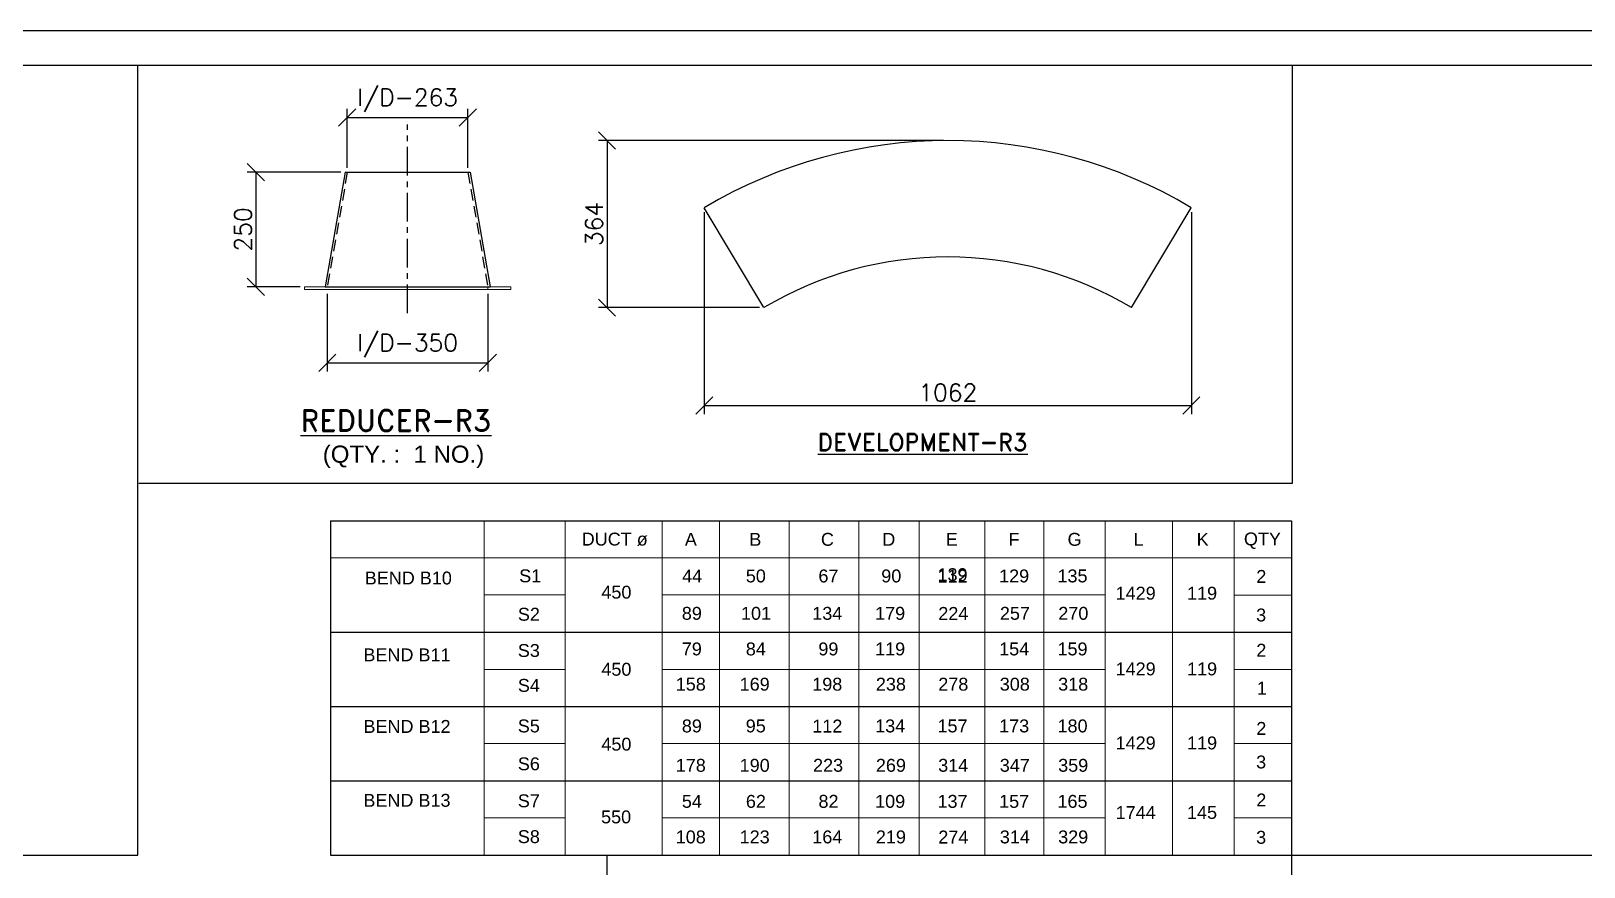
# Model space of a CAD drawing. Header units: inches. Extents: x 0 to 157513, y -28488 to 35640.
# Drawn here: x 132974 to 146518, y 28348 to 35640 of the extents above; entities that cross this region are included whole.
import ezdxf

# ---------------------------------------------------------------- set-up
doc = ezdxf.new("R2010")
doc.units = ezdxf.units.IN
doc.header["$LTSCALE"] = 400
doc.header["$MEASUREMENT"] = 0
for name, pattern in [('0', [0]), ('CENTER', [2, 1.25, -0.25, 0.25, -0.25]), ('DASHED2', [0.375, 0.25, -0.125]), ('HIDDEN2', [4.7625, 3.175, -1.5875]), ('PHANTOM', [2.5, 1.25, -0.25, 0.25, -0.25, 0.25, -0.25])]:
    doc.linetypes.add(name, pattern=pattern)
doc.layers.add('BF STR', color=8, linetype='PHANTOM', lineweight=5)
doc.layers.add('bordertext', color=1, linetype='Continuous', lineweight=20)
doc.layers.add('cen', color=1, linetype='CENTER')
doc.layers.add('hid', color=3, linetype='HIDDEN2')
doc.styles.add('RD', font='ROMAND.SHX')
doc.styles.add('ROMANS', font='romans')
doc.styles.get("Standard").update_dxf_attribs({"font": 'arial.ttf'})
doc.dimstyles.new('SAM2 60 SC', dxfattribs={"dimscale": 60, "dimtxt": 2.5, "dimasz": 2.5, "dimexe": 1.25, "dimexo": 0.625, "dimtad": 1, "dimtoh": 1, "dimdec": 0, "dimdsep": 46, "dimtxsty": 'ROMANS', "dimblk": 'OBLIQUE', "dimcen": 2.5, "dimclrd": 1, "dimclre": 1, "dimclrt": 256, "dimadec": 0, "dimazin": 2, "dimtfac": 1, "dimtdec": 0, "dimtofl": 0, "dimtmove": 0, "dimatfit": 3, "dimfxl": 1, "dimtolj": 1, "dimtzin": 0, "dimarcsym": 1})

# ---------------------------------------------------------------- blocks, each defined once
blk = doc.blocks.new('_OBLIQUE')
at = {"color": 0, "linetype": 'ByBlock'}
blk.add_line((-0.5, -0.5), (0.5, 0.5), dxfattribs=at)
blk = doc.blocks.new('*D251')
at = {"color": 1, "lineweight": -2}
for p, q in [((135732, 34447), (135732, 34960)), ((136784, 34447), (136784, 34960)), ((135732, 34885), (136784, 34885))]:
    blk.add_line(p, q, dxfattribs=at)
at = {"layer": 'Defpoints', "color": 0}
for p in [(136784, 34885), (135732, 34409), (136784, 34409)]:
    blk.add_point(p, dxfattribs=at)
at = {"color": 1, "lineweight": -2, "xscale": 150, "yscale": 150, "zscale": 150, "rotation": 180}
blk.add_blockref('_OBLIQUE', (135732, 34885), dxfattribs=at)
at = {"color": 1, "lineweight": -2, "xscale": 150, "yscale": 150, "zscale": 150}
blk.add_blockref('_OBLIQUE', (136784, 34885), dxfattribs=at)
at = {"insert": (136258, 35036), "char_height": 150, "attachment_point": 5, "style": 'ROMANS'}
blk.add_mtext('\\A1;I/D-263', dxfattribs=at)
blk = doc.blocks.new('*D252')
at = {"color": 1, "lineweight": -2}
for p, q in [((135558, 33348), (135558, 32670)), ((136958, 33348), (136958, 32670)), ((135558, 32745), (136958, 32745))]:
    blk.add_line(p, q, dxfattribs=at)
at = {"layer": 'Defpoints', "color": 0}
for p in [(135558, 33385), (136958, 33385), (136958, 32745)]:
    blk.add_point(p, dxfattribs=at)
at = {"color": 1, "lineweight": -2, "xscale": 150, "yscale": 150, "zscale": 150, "rotation": 180}
blk.add_blockref('_OBLIQUE', (135558, 32745), dxfattribs=at)
at = {"color": 1, "lineweight": -2, "xscale": 150, "yscale": 150, "zscale": 150}
blk.add_blockref('_OBLIQUE', (136958, 32745), dxfattribs=at)
at = {"insert": (136258, 32896), "char_height": 150, "attachment_point": 5, "style": 'ROMANS'}
blk.add_mtext('\\A1;I/D-350', dxfattribs=at)
blk = doc.blocks.new('*D253')
at = {"color": 1, "lineweight": -2}
for p, q in [((135675, 34409), (134860, 34409)), ((134935, 34409), (134935, 33409)), ((135321, 33409), (134860, 33409))]:
    blk.add_line(p, q, dxfattribs=at)
at = {"layer": 'Defpoints', "color": 0}
for p in [(135712, 34409), (134935, 33409), (135358, 33409)]:
    blk.add_point(p, dxfattribs=at)
at = {"color": 1, "lineweight": -2, "xscale": 150, "yscale": 150, "zscale": 150}
for p, rotation in [((134935, 34409), 90), ((134935, 33409), 270)]:
    blk.add_blockref('_OBLIQUE', p, dxfattribs=dict(at, rotation=rotation))
at = {"insert": (134823, 33909), "char_height": 150, "attachment_point": 5, "rotation": 90, "style": 'ROMANS'}
blk.add_mtext('\\A1;250', dxfattribs=at)
blk = doc.blocks.new('*D254')
at = {"color": 1, "lineweight": -2}
for p, q in [((140933, 34685), (137923, 34685)), ((137998, 34685), (137998, 33227)), ((139329, 33227), (137923, 33227))]:
    blk.add_line(p, q, dxfattribs=at)
at = {"layer": 'Defpoints', "color": 0}
for p in [(140970, 34685), (137998, 33227), (139367, 33227)]:
    blk.add_point(p, dxfattribs=at)
at = {"color": 1, "lineweight": -2, "xscale": 150, "yscale": 150, "zscale": 150}
for p, rotation in [((137998, 34685), 90), ((137998, 33227), 270)]:
    blk.add_blockref('_OBLIQUE', p, dxfattribs=dict(at, rotation=rotation))
at = {"insert": (137885, 33956), "char_height": 150, "attachment_point": 5, "rotation": 90, "style": 'ROMANS'}
blk.add_mtext('\\A1;364', dxfattribs=at)
blk = doc.blocks.new('*D118')
at = {"color": 1, "lineweight": -2}
for p, q in [((138846, 34061), (138846, 32299)), ((143094, 34061), (143094, 32299)), ((138846, 32374), (143094, 32374))]:
    blk.add_line(p, q, dxfattribs=at)
at = {"layer": 'Defpoints', "color": 0}
for p in [(138846, 34099), (143094, 34099), (143094, 32374)]:
    blk.add_point(p, dxfattribs=at)
at = {"color": 1, "lineweight": -2, "xscale": 150, "yscale": 150, "zscale": 150, "rotation": 180}
blk.add_blockref('_OBLIQUE', (138846, 32374), dxfattribs=at)
at = {"color": 1, "lineweight": -2, "xscale": 150, "yscale": 150, "zscale": 150}
blk.add_blockref('_OBLIQUE', (143094, 32374), dxfattribs=at)
at = {"insert": (140970, 32486), "char_height": 150, "attachment_point": 5, "style": 'ROMANS'}
blk.add_mtext('\\A1;1062', dxfattribs=at)
blk = doc.blocks.new('A1 title blck promac')
at = {"color": 4, "linetype": '0'}
blk.add_lwpolyline([(2099534, -476612), (2149994, -476612), (2149994, -440972), (2099534, -440972)], close=True, dxfattribs=at)
blk.add_lwpolyline([(2100785, -476312), (2149694, -476312), (2149694, -441272), (2099834, -441272), (2099834, -470228)], dxfattribs=at)

msp = doc.modelspace()

# ---------------------------------------------------------------- linework, layer by layer
at = {"ltscale": 10}
for p, q in [((135712.5, 34409.1), (135538.5, 33409.1)), ((135712.5, 34409.1), (136804.5, 34409.1)), ((136804.5, 34409.1), (136978.5, 33409.1))]:
    msp.add_line(p, q, dxfattribs=at)
msp.add_line((135538.5, 33409.1), (136978.5, 33409.1))
at = {"color": 4}
for p, q in [((135586.8, 31367.6), (143966.6, 31367.6)), ((135586.8, 31367.6), (135586.8, 28451.6)), ((143966.6, 31367.6), (143966.6, 28451.6)), ((135586.8, 30395.6), (143966.6, 30395.6)), ((135586.8, 29747.6), (143966.6, 29747.6)), ((135586.8, 29099.6), (143966.6, 29099.6)), ((135586.8, 28451.6), (143966.6, 28451.6))]:
    msp.add_line(p, q, dxfattribs=at)
at = {"color": 8}
msp.add_line((143966.6, 28451.6), (157213.1, 28451.6), dxfattribs=at)
for points in [[(122712.7, 28451.6), (133905.3, 28451.6), (133905.3, 35339.8)], [(133915.8, 31696.7), (143977.1, 31696.7), (143977.1, 35339.8)], [(132252.1, 21932.8), (137998.1, 21932.8), (137998.1, 28451.6)], [(143966.6, 28451.6), (143966.6, 21932.8), (137998.1, 21932.8)]]:
    msp.add_lwpolyline(points, dxfattribs=at)
for points in [[(139366.8, 33227.3), (138846.4, 34098.5)], [(142573.5, 33227.3), (143093.9, 34098.5)]]:
    msp.add_lwpolyline(points)
for radius in [4141.6, 3126.8]:
    msp.add_arc((140970.1, 30542.9), radius, 59.15, 120.85)
at = {"layer": 'BF STR', "ltscale": 10}
msp.add_line((136958.5, 33385.1), (136958.5, 33409.1), dxfattribs=at)
msp.add_lwpolyline([(137158.5, 33409.1), (137158.5, 33385.1), (135358.5, 33385.1), (135358.5, 33409.1)], close=True, dxfattribs=at)
at = {"layer": 'bordertext'}
for p, q in [((136926.3, 31367.6), (136926.3, 28451.6)), ((137633.5, 31367.6), (137633.5, 28451.6)), ((138479.1, 31367.6), (138479.1, 28451.6)), ((138978.6, 31367.6), (138978.6, 28451.6)), ((139587.3, 31367.6), (139587.3, 28451.6)), ((140195.1, 31367.6), (140195.1, 28451.6)), ((140719.6, 31367.6), (140719.6, 28451.6)), ((141294.1, 31367.6), (141294.1, 28451.6)), ((141806.1, 31367.6), (141806.1, 28451.6)), ((142343.1, 31367.6), (142343.1, 28451.6)), ((142930.1, 31367.6), (142930.1, 28451.6)), ((143467.1, 31367.6), (143467.1, 28451.6)), ((135586.8, 31043.6), (143966.6, 31043.6)), ((135586.8, 31043.6), (143966.6, 31043.6)), ((136926.3, 30721.3), (137633.5, 30721.3)), ((138479.1, 30721.3), (142343.1, 30721.3)), ((143467.1, 30719.6), (143966.6, 30719.6)), ((135586.8, 30395.6), (143966.6, 30395.6)), ((135586.8, 30395.6), (143966.6, 30395.6)), ((135586.8, 30395.6), (143966.6, 30395.6)), ((136926.3, 30071.6), (137633.5, 30071.6)), ((138479.1, 30071.6), (142343.1, 30071.6)), ((143467.1, 30071.6), (143966.6, 30071.6)), ((135586.8, 29747.6), (143966.6, 29747.6)), ((135586.8, 29747.6), (143966.6, 29747.6)), ((135586.8, 29747.6), (143966.6, 29747.6)), ((136926.3, 29423.6), (137633.5, 29423.6)), ((138479.1, 29423.6), (142343.1, 29423.6)), ((143467.1, 29423.6), (143966.6, 29423.6)), ((135586.8, 29099.6), (143966.6, 29099.6)), ((135586.8, 29099.6), (143966.6, 29099.6)), ((135586.8, 29099.6), (143966.6, 29099.6)), ((136926.3, 28775.6), (137633.5, 28775.6)), ((138479.1, 28775.6), (142343.1, 28775.6)), ((143467.1, 28775.6), (143966.6, 28775.6)), ((135586.8, 28451.6), (143966.6, 28451.6))]:
    msp.add_line(p, q, dxfattribs=at)
at = {"layer": 'cen', "ltscale": 0.5}
msp.add_line((136258.5, 33178.4), (136258.5, 34824.6), dxfattribs=at)
at = {"layer": 'hid', "linetype": 'DASHED2'}
for p, q in [((135732.5, 34409.1), (135558.5, 33409.1)), ((136784.5, 34409.1), (136958.5, 33409.1))]:
    msp.add_line(p, q, dxfattribs=at)

# ---------------------------------------------------------------- block references
msp.add_blockref('A1 title blck promac', (-1992481.1, 476612.3))

# ---------------------------------------------------------------- texts
at = {"style": 'RD'}
for s, height, p in [('%%UREDUCER-R3', 187.5, (135325.6, 32149.2)), ('%%UDEVELOPMENT-R3', 150, (139835, 31978))]:
    msp.add_text(s, height=height, dxfattribs=at).set_placement(p)
for s, p in [('DUCT ø', (137777, 31151.5)), ('A', (138676.4, 31149.4)), ('B', (139238.9, 31149.4)), ('C', (139863.1, 31149.4)), ('D', (140398.8, 31149.4)), ('E', (140952.5, 31149.4)), ('F', (141499.3, 31149.4)), ('G', (142014.3, 31149.4)), ('L', (142590, 31149.4)), ('K', (143140.6, 31149.4)), ('QTY', (143552.6, 31152.8)), ('BEND B10', (135884.7, 30811.9)), ('S1', (137231.6, 30830.9)), ('44', (138653.2, 30829.2)), ('50', (139208.1, 30830)), ('67', (139841.5, 30830)), ('90', (140389.6, 30830)), ('139', (140879.9, 30841.3)), ('112', (140880.7, 30829)), ('129', (141417.3, 30830)), ('135', (141926.2, 30830.1)), ('2', (143660.6, 30825.7)), ('450', (137948.3, 30688.3)), ('1429', (142433.5, 30679.5)), ('119', (143056.4, 30679.5)), ('S2', (137220.3, 30495.8)), ('89', (138650.4, 30503.9)), ('101', (139166.3, 30503.9)), ('134', (139787.9, 30503.9)), ('179', (140335.8, 30503.9)), ('224', (140887.1, 30502.8)), ('257', (141424.2, 30503.9)), ('270', (141933.7, 30503.9)), ('3', (143658.9, 30489.4)), ('BEND B11', (135873, 30141.7)), ('S3', (137219.7, 30179.6)), ('79', (138649.8, 30193.3)), ('84', (139208.3, 30193.3)), ('99', (139841, 30193.3)), ('119', (140335.8, 30193.3)), ('154', (141417.6, 30193.3)), ('159', (141926.6, 30193.3)), ('2', (143660.6, 30182)), ('450', (137948.3, 30016)), ('1429', (142433.5, 30019)), ('119', (143056.4, 30019)), ('S4', (137220, 29875.4)), ('158', (138596.9, 29885.8)), ('169', (139154.4, 29885.8)), ('198', (139787.6, 29885.8)), ('238', (140342.7, 29885.9)), ('278', (140886.8, 29885.8)), ('308', (141423, 29885.9)), ('318', (141932.3, 29885.9)), ('1', (143665, 29851.4)), ('BEND B12', (135873.5, 29517.1)), ('S5', (137219.3, 29521.3)), ('89', (138650.4, 29521.5)), ('95', (139207.5, 29521.5)), ('112', (139788.3, 29520.5)), ('134', (140336.2, 29521.6)), ('157', (140880.1, 29521.5)), ('173', (141417.4, 29521.6)), ('180', (141926.9, 29521.5)), ('2', (143660.6, 29499.8)), ('450', (137948.3, 29362.7)), ('1429', (142433.5, 29373.2)), ('119', (143056.4, 29373.2)), ('S6', (137219.8, 29191.2)), ('178', (138596.9, 29178)), ('190', (139154.7, 29178)), ('223', (139794.5, 29178.1)), ('269', (140342.7, 29178)), ('314', (140886, 29178.1)), ('347', (141423.1, 29178.1)), ('359', (141932.3, 29178.1)), ('3', (143658.9, 29207)), ('BEND B13', (135872.8, 28872.6)), ('2', (143660.6, 28875.5)), ('S7', (137219.7, 28868.5)), ('54', (138650.7, 28863.8)), ('62', (139208.9, 28863.6)), ('82', (139841.9, 28863.6)), ('109', (140335.8, 28863.6)), ('137', (140880.1, 28863.6)), ('157', (141417.4, 28863.6)), ('165', (141926.2, 28863.6)), ('1744', (142433.9, 28765.8)), ('145', (143056, 28766.8)), ('550', (137945.8, 28728)), ('S8', (137219.6, 28555.7)), ('108', (138596.9, 28553.3)), ('123', (139154.5, 28553.3)), ('164', (139787.9, 28553.3)), ('219', (140342.7, 28553.3)), ('274', (140887.1, 28552.2)), ('314', (141423.4, 28553.3)), ('329', (141932.3, 28553.3)), ('3', (143658.9, 28549.9))]:
    msp.add_text(s, height=112.5).set_placement(p)
at = {"color": 4, "insert": (136222.7, 31926.1, 382525.2), "char_height": 150, "attachment_point": 5, "style": 'ROMANS'}
msp.add_mtext('{\\fArial|b0|i0|c0|p34;(QTY. :  1 NO.)}', dxfattribs=at)

# ---------------------------------------------------------------- dimensions: what is measured, and where the dimension line sits
for base, p1, p2, picture, middle in [((136784.5, 34884.7), (135732.5, 34409.1), (136784.5, 34409.1), '*D251', (136258.5, 35036.5)), ((136958.5, 32744.6), (135558.5, 33385.1), (136958.5, 33385.1), '*D252', (136258.5, 32896.4))]:
    dim = msp.add_linear_dim(base=base, p1=p1, p2=p2, text='I/D-<>', dimstyle='SAM2 60 SC', override={"dimtoh": 0, "dimlfac": 0.25})
    dim.commit()
    dim.dimension.update_dxf_attribs({"geometry": picture, "text_midpoint": middle})
for base, p1, p2, picture, middle in [((137998, 33227.3), (140970.1, 34684.5), (139366.8, 33227.3), '*D254', (137885.5, 33955.9)), ((134935.5, 33409.1), (135712.5, 34409.1), (135358.5, 33409.1), '*D253', (134823, 33909.1))]:
    dim = msp.add_linear_dim(base=base, p1=p1, p2=p2, angle=90, dimstyle='SAM2 60 SC', override={"dimtoh": 0, "dimlfac": 0.25})
    dim.commit()
    dim.dimension.update_dxf_attribs({"geometry": picture, "text_midpoint": middle})
dim = msp.add_linear_dim(base=(143093.9, 32373.8), p1=(138846.4, 34098.5), p2=(143093.9, 34098.5), dimstyle='SAM2 60 SC', override={"dimtoh": 0, "dimlfac": 0.25})
dim.commit()
dim.dimension.update_dxf_attribs({"geometry": '*D118', "text_midpoint": (140970.1, 32486.3)})

doc.saveas('drawing.dxf')
